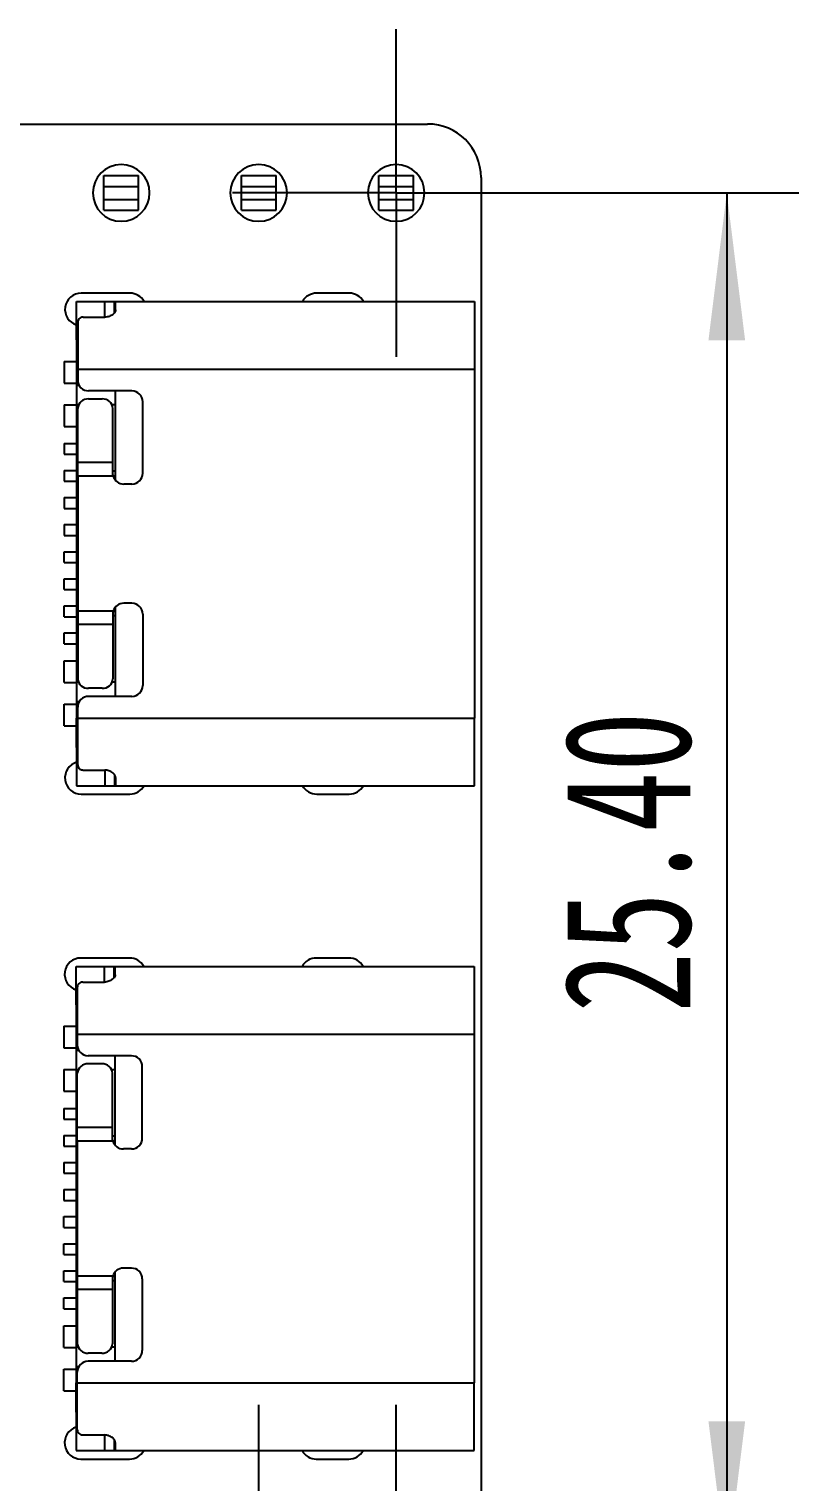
# Model space of a CAD drawing. Header units: millimetres. Extents: x 0 to 297, y 0 to 210.
# Drawn here: x 124.92 to 146.25, y 127.62 to 167.86 of the extents above; entities that cross this region are included whole.
import ezdxf

# ---------------------------------------------------------------- set-up
doc = ezdxf.new("R2010")
doc.units = ezdxf.units.MM
doc.layers.add('图框', color=7, linetype='Continuous')
doc.styles.add('SLDTEXTSTYLE0', font='TXT', dxfattribs={"width": 0.7})
doc.dimstyles.new('SLDDIMSTYLE0', dxfattribs={"dimtxt": 3.5, "dimasz": 4.08, "dimexe": 0, "dimexo": 0.0625, "dimgap": 0.875, "dimtad": 2, "dimlfac": 0.666667, "dimrnd": 1e-09, "dimzin": 4, "dimdsep": 46, "dimtxsty": 'SLDTEXTSTYLE0', "dimsah": 1, "dimcen": 0.09, "dimadec": 0, "dimazin": 1, "dimtfac": 1, "dimtofl": 0, "dimtmove": 0, "dimatfit": 3, "dimfxl": 0, "dimfrac": 2, "dimtolj": 1, "dimtzin": 12, "dimarcsym": 0})

# ---------------------------------------------------------------- blocks, each defined once
blk = doc.blocks.new('_D')
at = {"layer": '图框'}
for p, q in [((139.629, 163.318), (146.254, 163.318)), ((144.254, 163.318), (144.254, 125.218)), ((139.629, 125.218), (146.254, 125.218))]:
    blk.add_line(p, q, dxfattribs=at)
for points in [[(144.254, 163.318), (143.746, 159.238), (144.762, 159.238)], [(144.254, 125.218), (144.762, 129.298), (143.746, 129.298)]]:
    blk.add_solid(points, dxfattribs=at)
at = {"layer": '图框', "insert": (139.742, 140.618), "char_height": 3.5, "attachment_point": 1, "rotation": 90, "style": 'SLDTEXTSTYLE0'}
blk.add_mtext('25.40', dxfattribs=at)
blk = doc.blocks.new('SW_CENTERMARKSYMBOL_3')
at = {"layer": '图框', "color": 0}
for p, q in [((0, 3.75), (0, 4.537)), ((0, 0), (0, 3.75)), ((-3.75, 0), (-4.537, 0)), ((0, 0), (-3.75, 0)), ((0, 0), (0, -3.75)), ((0, 0), (3.75, 0)), ((3.75, 0), (4.537, 0)), ((0, -3.75), (0, -4.537))]:
    blk.add_line(p, q, dxfattribs=at)
blk = doc.blocks.new('SW_CENTERMARKSYMBOL_4')
at = {"layer": '图框', "color": 0}
for p, q in [((0, 3.75), (0, 4.537)), ((0, 0), (0, 3.75)), ((-3.75, 0), (-4.537, 0)), ((0, 0), (-3.75, 0)), ((0, 0), (0, -3.75)), ((0, 0), (3.75, 0)), ((3.75, 0), (4.537, 0)), ((0, -3.75), (0, -4.537))]:
    blk.add_line(p, q, dxfattribs=at)
blk = doc.blocks.new('SW_CENTERMARKSYMBOL_5')
at = {"layer": '图框', "color": 0}
for p, q in [((0, 3.75), (0, 4.537)), ((0, 0), (0, 3.75)), ((-3.75, 0), (-4.537, 0)), ((0, 0), (-3.75, 0)), ((0, 0), (0, -3.75)), ((0, 0), (3.75, 0)), ((3.75, 0), (4.537, 0)), ((0, -3.75), (0, -4.537))]:
    blk.add_line(p, q, dxfattribs=at)

msp = doc.modelspace()

# ---------------------------------------------------------------- linework, layer by layer
at = {"color": 7, "linetype": 'Continuous', "lineweight": 25}
for p, q in [((35.462, 165.226), (135.962, 165.226)), ((126.992, 163.798), (127.952, 163.798)), ((126.992, 163.498), (126.992, 163.798)), ((127.952, 163.498), (127.952, 163.798)), ((130.802, 163.498), (130.802, 163.798)), ((130.802, 163.798), (131.762, 163.798)), ((131.762, 163.498), (131.762, 163.798)), ((134.612, 163.798), (135.572, 163.798)), ((134.612, 163.498), (134.612, 163.798)), ((135.572, 163.498), (135.572, 163.798)), ((126.992, 163.498), (127.952, 163.498)), ((126.992, 163.138), (126.992, 163.498)), ((127.952, 163.138), (127.952, 163.498)), ((130.802, 163.498), (131.762, 163.498)), ((130.802, 163.138), (130.802, 163.498)), ((131.762, 163.138), (131.762, 163.498)), ((134.612, 163.138), (134.612, 163.498)), ((134.612, 163.498), (135.572, 163.498)), ((135.572, 163.138), (135.572, 163.498)), ((137.443, 163.745), (137.443, 124.745)), ((126.992, 163.138), (127.952, 163.138)), ((126.992, 162.838), (126.992, 163.138)), ((127.952, 162.838), (127.952, 163.138)), ((130.802, 163.138), (131.762, 163.138)), ((130.802, 162.838), (130.802, 163.138)), ((131.762, 162.838), (131.762, 163.138)), ((134.612, 163.138), (135.572, 163.138)), ((134.612, 162.838), (134.612, 163.138)), ((135.572, 162.838), (135.572, 163.138)), ((126.992, 162.838), (127.952, 162.838)), ((130.802, 162.838), (131.762, 162.838)), ((134.612, 162.838), (135.572, 162.838)), ((126.237, 160.31), (127.017, 160.31)), ((126.237, 159.249), (126.237, 160.31)), ((127.714, 160.543), (126.364, 160.543)), ((127.017, 160.31), (127.287, 160.31)), ((127.287, 160.004), (127.287, 160.31)), ((127.287, 160.31), (127.317, 160.31)), ((127.317, 160.08), (127.317, 160.31)), ((127.317, 160.31), (137.262, 160.31)), ((133.789, 160.543), (132.889, 160.543)), ((137.262, 160.31), (137.262, 158.435)), ((126.417, 159.876), (127.017, 159.876)), ((126.267, 159.736), (126.267, 158.435)), ((126.237, 159.249), (126.237, 158.435)), ((126.267, 159.249), (126.237, 159.249)), ((125.892, 158.653), (126.237, 158.653)), ((125.892, 158.653), (125.892, 158.053)), ((126.237, 158.435), (126.237, 157.985)), ((126.267, 158.435), (126.267, 158.135)), ((126.267, 158.435), (137.262, 158.435)), ((137.262, 158.435), (137.262, 148.775)), ((125.892, 158.053), (126.237, 158.053)), ((126.307, 157.985), (126.237, 157.985)), ((126.237, 157.985), (126.237, 157.444)), ((127.767, 157.835), (126.567, 157.835)), ((127.317, 155.357), (127.317, 157.835)), ((125.892, 157.453), (125.892, 156.853)), ((125.892, 157.453), (126.237, 157.453)), ((126.287, 157.444), (126.237, 157.444)), ((126.237, 157.444), (126.237, 155.61)), ((126.267, 155.85), (126.267, 157.35)), ((126.942, 157.61), (126.567, 157.61)), ((127.317, 157.444), (127.222, 157.444)), ((127.242, 155.85), (127.242, 157.35)), ((128.067, 155.555), (128.067, 157.535)), ((125.892, 156.853), (126.237, 156.853)), ((125.892, 156.38), (126.237, 156.38)), ((125.892, 156.38), (125.892, 156.08)), ((125.892, 156.08), (126.237, 156.08)), ((127.242, 155.85), (126.267, 155.85)), ((126.267, 155.475), (126.267, 155.85)), ((127.242, 155.555), (127.242, 155.85)), ((125.892, 155.63), (125.892, 155.33)), ((125.892, 155.63), (126.237, 155.63)), ((125.892, 155.33), (126.237, 155.33)), ((126.237, 155.61), (126.237, 155.475)), ((126.237, 155.475), (126.237, 151.736)), ((127.253, 155.475), (126.267, 155.475)), ((126.267, 155.475), (126.267, 151.736)), ((127.767, 155.255), (127.542, 155.255)), ((125.892, 154.88), (126.237, 154.88)), ((125.892, 154.88), (125.892, 154.58)), ((125.892, 154.58), (126.237, 154.58)), ((125.892, 154.13), (125.892, 153.83)), ((125.892, 154.13), (126.237, 154.13)), ((125.892, 153.83), (126.237, 153.83)), ((125.892, 153.38), (126.237, 153.38)), ((125.892, 153.08), (125.892, 153.38)), ((125.892, 153.08), (126.237, 153.08)), ((125.892, 152.33), (125.892, 152.63)), ((125.892, 152.63), (126.237, 152.63)), ((125.892, 152.33), (126.237, 152.33)), ((125.892, 151.58), (125.892, 151.88)), ((125.892, 151.88), (126.237, 151.88)), ((126.237, 151.736), (126.237, 151.601)), ((127.253, 151.736), (126.267, 151.736)), ((126.267, 151.736), (126.267, 151.361)), ((127.317, 149.375), (127.317, 151.854)), ((127.767, 151.955), (127.542, 151.955)), ((125.892, 151.58), (126.237, 151.58)), ((126.237, 151.601), (126.237, 149.767)), ((127.242, 151.361), (126.267, 151.361)), ((126.267, 151.361), (126.267, 149.86)), ((127.242, 151.655), (127.242, 151.361)), ((127.242, 151.361), (127.242, 149.86)), ((128.067, 151.655), (128.067, 149.675)), ((125.892, 151.13), (126.237, 151.13)), ((125.892, 150.83), (125.892, 151.13)), ((125.892, 150.83), (126.237, 150.83)), ((125.892, 149.758), (125.892, 150.358)), ((125.892, 150.358), (126.237, 150.358)), ((125.892, 149.758), (126.237, 149.758)), ((126.287, 149.767), (126.237, 149.767)), ((126.237, 149.767), (126.237, 149.225)), ((127.317, 149.767), (127.222, 149.767)), ((126.942, 149.6), (126.567, 149.6)), ((127.767, 149.375), (126.567, 149.375)), ((125.892, 148.558), (125.892, 149.158)), ((125.892, 149.158), (126.237, 149.158)), ((126.237, 149.225), (126.237, 148.775)), ((126.307, 149.225), (126.237, 149.225)), ((126.267, 148.775), (126.267, 149.075)), ((125.892, 148.558), (126.237, 148.558)), ((126.237, 147.962), (126.237, 148.775)), ((126.267, 148.775), (137.262, 148.775)), ((126.267, 147.474), (126.267, 148.775)), ((137.262, 146.9), (137.262, 148.775)), ((126.237, 147.962), (126.267, 147.962)), ((126.237, 147.962), (126.237, 146.9)), ((126.417, 147.334), (127.017, 147.334)), ((126.237, 146.9), (127.017, 146.9)), ((127.017, 146.9), (127.287, 146.9)), ((127.287, 147.205), (127.287, 146.9)), ((127.287, 146.9), (127.317, 146.9)), ((127.317, 147.13), (127.317, 146.9)), ((127.317, 146.9), (137.262, 146.9)), ((126.364, 146.668), (127.714, 146.668)), ((132.889, 146.668), (133.789, 146.668)), ((127.704, 142.128), (126.354, 142.128)), ((133.779, 142.128), (132.879, 142.128)), ((126.226, 141.895), (127.006, 141.895)), ((126.226, 140.834), (126.226, 141.895)), ((127.006, 141.895), (127.276, 141.895)), ((127.276, 141.589), (127.276, 141.895)), ((127.276, 141.895), (127.306, 141.895)), ((127.306, 141.665), (127.306, 141.895)), ((127.306, 141.895), (137.251, 141.895)), ((137.251, 141.895), (137.251, 140.02)), ((126.256, 141.322), (126.256, 140.02)), ((126.406, 141.461), (127.006, 141.461)), ((126.226, 140.834), (126.226, 140.02)), ((126.256, 140.834), (126.226, 140.834)), ((125.881, 140.238), (125.881, 139.638)), ((125.881, 140.238), (126.226, 140.238)), ((125.881, 139.638), (126.226, 139.638)), ((126.226, 140.02), (126.226, 139.57)), ((126.256, 140.02), (126.256, 139.72)), ((126.256, 140.02), (137.251, 140.02)), ((137.251, 140.02), (137.251, 130.36)), ((126.296, 139.57), (126.226, 139.57)), ((126.226, 139.57), (126.226, 139.029)), ((127.756, 139.42), (126.556, 139.42)), ((127.306, 136.942), (127.306, 139.42)), ((125.881, 139.038), (125.881, 138.438)), ((125.881, 139.038), (126.226, 139.038)), ((126.276, 139.029), (126.226, 139.029)), ((126.226, 139.029), (126.226, 137.195)), ((126.256, 137.435), (126.256, 138.936)), ((126.931, 139.195), (126.556, 139.195)), ((127.306, 139.029), (127.211, 139.029)), ((127.231, 137.435), (127.231, 138.936)), ((128.056, 137.14), (128.056, 139.12)), ((125.881, 138.438), (126.226, 138.438)), ((125.881, 137.965), (125.881, 137.665)), ((125.881, 137.965), (126.226, 137.965)), ((125.881, 137.665), (126.226, 137.665)), ((125.881, 137.215), (126.226, 137.215)), ((125.881, 137.215), (125.881, 136.915)), ((127.231, 137.435), (126.256, 137.435)), ((126.256, 137.06), (126.256, 137.435)), ((127.231, 137.14), (127.231, 137.435)), ((125.881, 136.915), (126.226, 136.915)), ((126.226, 137.195), (126.226, 137.06)), ((126.226, 137.06), (126.226, 133.321)), ((127.242, 137.06), (126.256, 137.06)), ((126.256, 137.06), (126.256, 133.321)), ((127.756, 136.84), (127.531, 136.84)), ((125.881, 136.465), (126.226, 136.465)), ((125.881, 136.465), (125.881, 136.165)), ((125.881, 136.165), (126.226, 136.165)), ((125.881, 135.715), (126.226, 135.715)), ((125.881, 135.715), (125.881, 135.415)), ((125.881, 135.415), (126.226, 135.415)), ((125.881, 134.665), (125.881, 134.965)), ((125.881, 134.965), (126.226, 134.965)), ((125.881, 134.665), (126.226, 134.665)), ((125.881, 133.915), (125.881, 134.215)), ((125.881, 134.215), (126.226, 134.215)), ((125.881, 133.915), (126.226, 133.915)), ((125.881, 133.165), (125.881, 133.465)), ((125.881, 133.465), (126.226, 133.465)), ((126.226, 133.321), (126.226, 133.186)), ((127.242, 133.321), (126.256, 133.321)), ((126.256, 133.321), (126.256, 132.946)), ((127.231, 133.24), (127.231, 132.946)), ((127.306, 130.96), (127.306, 133.439)), ((127.756, 133.54), (127.531, 133.54)), ((128.056, 133.24), (128.056, 131.26)), ((125.881, 133.165), (126.226, 133.165)), ((126.226, 133.186), (126.226, 131.352)), ((127.231, 132.946), (126.256, 132.946)), ((126.256, 132.946), (126.256, 131.445)), ((127.231, 132.946), (127.231, 131.445)), ((125.881, 132.415), (125.881, 132.715)), ((125.881, 132.715), (126.226, 132.715)), ((125.881, 132.415), (126.226, 132.415)), ((125.881, 131.343), (125.881, 131.943)), ((125.881, 131.943), (126.226, 131.943)), ((125.881, 131.343), (126.226, 131.343)), ((126.276, 131.352), (126.226, 131.352)), ((126.226, 131.352), (126.226, 130.81)), ((126.931, 131.185), (126.556, 131.185)), ((127.306, 131.352), (127.211, 131.352)), ((126.226, 130.81), (126.226, 130.36)), ((126.296, 130.81), (126.226, 130.81)), ((127.756, 130.96), (126.556, 130.96)), ((125.881, 130.143), (125.881, 130.743)), ((125.881, 130.743), (126.226, 130.743)), ((126.256, 130.36), (126.256, 130.66)), ((125.881, 130.143), (126.226, 130.143)), ((126.226, 129.547), (126.226, 130.36)), ((126.256, 130.36), (137.251, 130.36)), ((126.256, 129.059), (126.256, 130.36)), ((137.251, 128.485), (137.251, 130.36)), ((126.226, 129.547), (126.256, 129.547)), ((126.226, 129.547), (126.226, 128.485)), ((126.406, 128.92), (127.006, 128.92)), ((127.276, 128.791), (127.276, 128.485)), ((126.226, 128.485), (127.006, 128.485)), ((127.006, 128.485), (127.276, 128.485)), ((127.276, 128.485), (127.306, 128.485)), ((127.306, 128.715), (127.306, 128.485)), ((127.306, 128.485), (137.251, 128.485)), ((126.354, 128.253), (127.704, 128.253)), ((132.879, 128.253), (133.779, 128.253))]:
    msp.add_line(p, q, dxfattribs=at)
at = {"color": 8, "linetype": 'Continuous', "lineweight": 25}
for p, q in [((127.017, 159.876), (127.017, 160.31)), ((126.267, 158.435), (126.237, 158.435)), ((126.267, 155.61), (126.237, 155.61)), ((126.267, 155.475), (126.237, 155.475)), ((127.317, 155.61), (127.242, 155.61)), ((127.317, 155.475), (127.253, 155.475)), ((126.267, 151.736), (126.237, 151.736)), ((127.317, 151.736), (127.253, 151.736)), ((126.267, 151.601), (126.237, 151.601)), ((127.317, 151.601), (127.242, 151.601)), ((126.267, 148.775), (126.237, 148.775)), ((127.017, 147.334), (127.017, 146.9)), ((127.006, 141.461), (127.006, 141.895)), ((126.256, 140.02), (126.226, 140.02)), ((126.256, 137.195), (126.226, 137.195)), ((126.256, 137.06), (126.226, 137.06)), ((127.306, 137.195), (127.231, 137.195)), ((127.306, 137.06), (127.242, 137.06)), ((126.256, 133.321), (126.226, 133.321)), ((127.306, 133.321), (127.242, 133.321)), ((126.256, 133.186), (126.226, 133.186)), ((127.306, 133.186), (127.231, 133.186)), ((126.256, 130.36), (126.226, 130.36)), ((127.006, 128.92), (127.006, 128.485))]:
    msp.add_line(p, q, dxfattribs=at)
at = {"color": 7, "linetype": 'Continuous', "lineweight": 25}
for centre, radius, start, end in [((135.962, 163.745), 1.481, 0, 90), ((127.472, 163.318), 0.787, 0, 180), ((131.282, 163.318), 0.787, 0, 180), ((135.092, 163.318), 0.787, 0, 180), ((127.472, 163.318), 0.787, 180, 0), ((131.282, 163.318), 0.787, 180, 0), ((135.092, 163.318), 0.787, 180, 0), ((126.364, 160.093), 0.45, 90, 253.5471), ((127.714, 160.093), 0.45, 28.8826, 90), ((132.889, 160.093), 0.45, 90, 151.0953), ((133.789, 160.093), 0.45, 28.9047, 90), ((126.567, 158.135), 0.3, 180, 270), ((127.767, 157.535), 0.3, 0, 90), ((126.548, 157.329), 0.282, 86.1887, 175.5981), ((126.96, 157.329), 0.282, 4.4019, 93.8113), ((127.542, 155.555), 0.3, 195.5423, 270), ((127.767, 155.555), 0.3, 270, 0), ((127.542, 151.655), 0.3, 90, 164.4577), ((127.767, 151.655), 0.3, 0, 90), ((126.548, 149.882), 0.282, 184.4019, 273.8113), ((126.96, 149.882), 0.282, 266.1887, 355.5981), ((126.567, 149.075), 0.3, 90, 180), ((127.767, 149.675), 0.3, 270, 0), ((126.364, 147.118), 0.45, 106.4504, 270), ((127.714, 147.118), 0.45, 270, 331.0842), ((132.889, 147.118), 0.45, 208.9047, 270), ((133.789, 147.118), 0.45, 270, 331.0953), ((126.354, 141.678), 0.45, 90, 253.5471), ((127.704, 141.678), 0.45, 28.8826, 90), ((132.879, 141.678), 0.45, 90, 151.0953), ((133.779, 141.678), 0.45, 28.9047, 90), ((126.556, 139.72), 0.3, 180, 270), ((127.756, 139.12), 0.3, 0, 90), ((126.537, 138.914), 0.282, 86.1887, 175.5981), ((126.95, 138.914), 0.282, 4.4019, 93.8113), ((127.531, 137.14), 0.3, 195.5423, 270), ((127.756, 137.14), 0.3, 270, 0), ((127.531, 133.24), 0.3, 90, 164.4577), ((127.756, 133.24), 0.3, 0, 90), ((126.537, 131.467), 0.282, 184.4019, 273.8113), ((126.95, 131.467), 0.282, 266.1887, 355.5981), ((127.756, 131.26), 0.3, 270, 0), ((126.556, 130.66), 0.3, 90, 180), ((126.354, 128.703), 0.45, 106.4504, 270), ((127.704, 128.703), 0.45, 270, 331.0842), ((132.879, 128.703), 0.45, 208.9047, 270), ((133.779, 128.703), 0.45, 270, 331.0953)]:
    msp.add_arc(centre, radius, start, end, dxfattribs=at)
for points, knots in [([(126.417, 159.876), (126.405, 159.875), (126.382, 159.874), (126.339, 159.86), (126.299, 159.832), (126.271, 159.787), (126.268, 159.754), (126.267, 159.736)], [0, 0, 0, 0, 0.124128, 0.250764, 0.499901, 0.739323, 1, 1, 1, 1]), ([(127.317, 160.08), (127.316, 160.069), (127.314, 160.048), (127.298, 160.015), (127.273, 159.982), (127.238, 159.95), (127.194, 159.921), (127.141, 159.897), (127.081, 159.879), (127.038, 159.877), (127.017, 159.876)], [0, 0, 0, 0, 0.1269603, 0.2502176, 0.3731005, 0.4989677, 0.6265017, 0.7504954, 0.877595, 1, 1, 1, 1]), ([(127.253, 155.475), (127.249, 155.488), (127.243, 155.514), (127.242, 155.542), (127.242, 155.555)], [0, 0, 0, 0, 0.499524, 1, 1, 1, 1]), ([(127.253, 151.736), (127.249, 151.722), (127.243, 151.696), (127.242, 151.669), (127.242, 151.655)], [0, 0, 0, 0, 0.503046, 1, 1, 1, 1]), ([(126.267, 147.474), (126.268, 147.457), (126.271, 147.423), (126.299, 147.379), (126.339, 147.35), (126.382, 147.337), (126.405, 147.335), (126.417, 147.334)], [0, 0, 0, 0, 0.260294, 0.499448, 0.75035, 0.877659, 1, 1, 1, 1]), ([(127.317, 147.13), (127.316, 147.139), (127.314, 147.16), (127.298, 147.195), (127.271, 147.23), (127.222, 147.274), (127.142, 147.321), (127.055, 147.33), (127.017, 147.334)], [0, 0, 0, 0, 0.102159, 0.25081, 0.393742, 0.500291, 0.775595, 1, 1, 1, 1]), ([(127.306, 141.665), (127.305, 141.654), (127.303, 141.633), (127.288, 141.6), (127.262, 141.567), (127.227, 141.535), (127.184, 141.506), (127.13, 141.482), (127.071, 141.465), (127.027, 141.462), (127.006, 141.461)], [0, 0, 0, 0, 0.12696, 0.250218, 0.373101, 0.498968, 0.626502, 0.750495, 0.877595, 1, 1, 1, 1]), ([(126.406, 141.461), (126.395, 141.46), (126.371, 141.459), (126.328, 141.445), (126.288, 141.417), (126.261, 141.372), (126.258, 141.339), (126.256, 141.322)], [0, 0, 0, 0, 0.124128, 0.250764, 0.499901, 0.739323, 1, 1, 1, 1]), ([(127.242, 137.06), (127.239, 137.073), (127.233, 137.1), (127.232, 137.127), (127.231, 137.14)], [0, 0, 0, 0, 0.499524, 1, 1, 1, 1]), ([(127.242, 133.321), (127.239, 133.307), (127.233, 133.281), (127.232, 133.254), (127.231, 133.24)], [0, 0, 0, 0, 0.503046, 1, 1, 1, 1]), ([(126.256, 129.059), (126.258, 129.042), (126.261, 129.008), (126.288, 128.964), (126.329, 128.936), (126.371, 128.922), (126.395, 128.92), (126.406, 128.92)], [0, 0, 0, 0, 0.260294, 0.499448, 0.75035, 0.877659, 1, 1, 1, 1]), ([(127.306, 128.715), (127.305, 128.724), (127.304, 128.745), (127.288, 128.78), (127.26, 128.815), (127.212, 128.859), (127.131, 128.906), (127.045, 128.915), (127.006, 128.92)], [0, 0, 0, 0, 0.102159, 0.25081, 0.393742, 0.500291, 0.775595, 1, 1, 1, 1])]:
    msp.add_open_spline(points, degree=3, knots=knots, dxfattribs=at)

# ---------------------------------------------------------------- block references
at = {"layer": '图框'}
for name, p in [('SW_CENTERMARKSYMBOL_3', (135.092, 163.318)), ('SW_CENTERMARKSYMBOL_5', (131.282, 125.218)), ('SW_CENTERMARKSYMBOL_4', (135.092, 125.218))]:
    msp.add_blockref(name, p, dxfattribs=at)

# ---------------------------------------------------------------- dimensions: what is measured, and where the dimension line sits
dim = msp.add_linear_dim(base=(144.254, 125.218), p1=(139.629, 163.318), p2=(139.629, 125.218), angle=90, dimstyle='SLDDIMSTYLE0', dxfattribs=at)
dim.commit()
dim.dimension.update_dxf_attribs({"geometry": '_D', "text_midpoint": (144.254, 144.456), "dimtype": 160})

doc.saveas('drawing.dxf')
